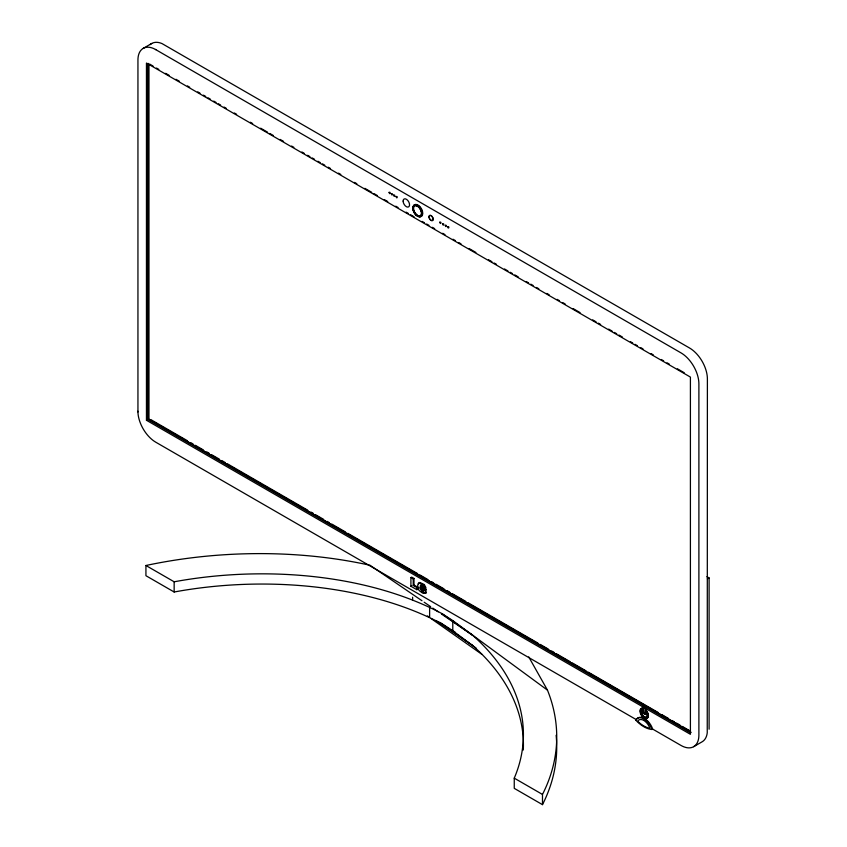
<?xml version="1.0" encoding="UTF-8"?>
<svg xmlns="http://www.w3.org/2000/svg" width="847" height="847" viewBox="0 0 847 847"><rect width="100%" height="100%" fill="white"/><g stroke="black" fill="none" stroke-linecap="round" stroke-linejoin="round"><path stroke-width="1.27" d="M418.513 584.112L418.894 583.181A4.584 2.647 60 0 1 419.921 582.482L424.315 584.546L425.956 587.702L422.971 587.299L421.287 585.351A2.075 1.196 60 0 0 420.43 585.436L420.091 588.39L421.33 590.475A3.452 1.99 60 0 0 422.462 591.037L424.019 590.634L423.204 590.613A3.452 1.99 60 0 1 422.071 590.052L420.832 587.966L421.171 585.002A2.075 1.196 60 0 1 422.028 584.917L422.399 585.097M143.185 48.406L151.687 43.493M146.457 420.271L690.411 734.317L690.411 377.084L146.457 63.038L146.457 420.271L147.823 419.487L642.534 705.106M148.5 63.43L148.5 419.096L690.284 731.501M410.911 577.559L411.653 577.125L413.982 578.469L413.982 585.033L417.613 587.13L417.613 589.268L416.872 589.703L410.911 586.262L410.911 577.559L413.241 578.903L413.982 578.469M410.911 586.262L411.653 585.828M413.241 578.903L413.241 585.457L413.982 585.033M413.241 585.457L416.872 587.553L417.613 587.13M422.494 586.272L423.235 585.838M424.019 589.819L423.278 590.243L421.721 589.343L421.721 587.532L422.462 587.109L426.062 589.184L426.062 592.9L425.321 593.323L422.621 593.091L419.424 590.793A4.33 2.499 60 0 1 418.365 589.099L417.645 585.796L418.153 583.615A4.584 2.647 60 0 1 419.18 582.905L423.574 584.981L425.215 588.125M422.971 587.299L423.521 586.325M421.721 589.343L422.462 588.919M421.721 587.532L425.321 589.618L426.062 589.184M707.393 578.924L709.098 577.94L709.098 729.214M646.028 714.212L642.704 712.295L642.704 709.331L641.867 709.68A4.362 2.52 60 0 0 641.867 714.72A4.362 2.52 60 0 0 646.219 717.229A4.362 2.52 60 0 0 646.219 712.2C644.493 708.187 648.791 718.754 642.365 712.486L642.704 704.609L646.028 706.525L646.399 710.389A5.717 3.303 60 0 1 647.881 717.621A5.717 3.303 60 0 1 642.365 716.139M642.841 712.211L643.18 705.424L643.18 712.02L642.365 712.486M642.704 704.609L642.704 708.092L642.026 708.251A5.717 3.303 60 0 0 640.946 714.667A5.717 3.303 60 0 0 647.14 718.245A5.717 3.303 60 0 0 646.06 710.58L646.028 709.998M645.552 706.8L645.213 713.587L645.213 707.001L646.028 706.525M652.688 729.098L652.01 729.489A28.893 16.686 60 0 1 635.684 720.066L636.372 719.675A12.832 7.411 60 0 1 644.525 718.5A12.832 7.411 60 0 1 652.688 729.098L680.988 745.434A25.325 14.621 60 0 0 698.891 735.101L698.891 383.892A25.325 14.621 60 0 0 680.988 352.871L155.435 49.454M693.651 746.694L702.152 741.781A25.325 14.621 60 0 0 707.245 732.803L707.393 378.98A25.325 14.621 60 0 0 689.49 347.969L162.01 43.578A25.325 14.621 60 0 0 150.141 44.637M642.704 709.331L642.206 709.49A4.362 2.52 60 0 0 642.206 714.519A4.362 2.52 60 0 0 646.557 717.038A4.362 2.52 60 0 0 646.557 711.999L646.028 711.226M425.088 593.016L426.062 592.9M642.704 708.092L642.365 708.05A5.717 3.303 60 0 0 640.48 712.211M423.362 592.667L424.231 592.942M155.848 49.655L153.519 48.48A25.325 14.621 60 0 0 137.945 59.999L137.945 411.949M149.644 64.086L153.074 66.077M156.515 68.056L158.802 69.38M165.673 73.34L169.104 75.319M175.975 79.29L179.405 81.27M187.42 85.896L189.707 87.22M197.722 91.847L200.008 93.17M203.449 95.15L205.736 96.473M208.023 97.797L210.31 99.12M213.751 101.1L216.038 102.423M218.325 103.747L220.612 105.06M224.053 107.05L226.34 108.374M234.354 112.99L236.641 114.313M250.373 122.243L252.671 123.567M260.675 128.193L267.546 132.164M269.833 133.487L273.274 135.467M280.145 139.427L283.576 141.417M291.59 146.044L293.877 147.357M301.892 151.984L304.179 153.307M307.609 155.287L309.907 156.61M312.194 157.934L314.481 159.257M317.911 161.237L320.208 162.56M322.495 163.884L324.782 165.207M328.223 167.187L330.51 168.511M338.525 173.137L340.812 174.461M354.544 182.391L356.841 183.714M364.845 188.341L371.717 192.301M374.003 193.624L377.444 195.604M384.305 199.574L387.746 201.554M395.761 206.181L398.048 207.504M406.062 212.131L408.349 213.455M410.636 214.767L414.067 216.758M422.081 221.385L424.379 222.708M426.666 224.021L428.953 225.344M432.383 227.324L434.68 228.648M442.685 233.274L444.982 234.598M452.997 239.225L455.284 240.548M458.714 242.528L461.001 243.851M469.016 248.478L475.887 252.448M488.475 259.711L491.916 261.691M494.203 263.015L496.49 264.338M504.505 268.965L507.935 270.945M510.222 272.268L512.52 273.592M514.807 274.915L518.237 276.895M526.252 281.522L528.539 282.845M530.836 284.168L533.123 285.492M536.553 287.472L538.84 288.795M546.855 293.422L549.152 294.745M557.157 299.362L559.454 300.685M562.884 302.675L565.171 303.988M573.186 308.615L580.057 312.585M592.646 319.859L596.076 321.839M598.374 323.162L600.661 324.486M608.675 329.102L612.106 331.092M614.393 332.416L616.69 333.729M618.977 335.052L622.407 337.042M630.422 341.669L632.709 342.982M634.996 344.305L637.293 345.629M640.724 347.609L643.011 348.932M651.025 353.559L653.312 354.882M661.327 359.509L663.614 360.833M667.055 362.812L669.342 364.136M677.356 368.763L684.228 372.722M706.917 576.68L709.098 577.94M150.692 419.53L187.356 440.694M190.797 442.674L193.084 443.997M195.382 445.321L203.396 449.948M206.837 451.938L209.124 453.261M211.422 454.585L219.437 459.212M221.734 460.535L225.164 462.526M227.462 463.838L307.662 510.148M311.093 512.128L313.39 513.451M315.677 514.775L323.692 519.402M327.133 521.392L329.43 522.715M331.717 524.039L345.47 531.969M347.757 533.292L417.645 573.641M419.932 574.965L427.957 579.602M431.388 581.582L433.685 582.905M435.972 584.229L443.997 588.856M447.428 590.846L449.725 592.169M452.012 593.493L465.765 601.423M468.052 602.746L537.94 643.095M540.238 644.419L548.253 649.056M551.693 651.036L553.98 652.359M556.278 653.683L570.02 661.623M572.307 662.947L586.06 670.877M588.347 672.2L658.235 712.549M661.676 714.54L668.548 718.51M671.989 720.49L674.276 721.813M676.573 723.137L680.003 725.117M682.301 726.44L690.316 731.077M148.5 419.096L691.088 732.359M642.365 704.799L645.689 706.726L645.689 714.413M645.965 707.086L690.623 732.877M642.841 705.625L645.213 707.001M643.18 712.02L645.552 713.386M636.372 719.675L155.816 442.229A25.325 14.621 60 0 1 138.061 414.003L137.902 411.219M427.354 615.917L429.62 617.23L429.62 607.024M454.955 632.042L439.625 622.291M476.078 648.071L441.806 623.752A278.811 157.838 -3 0 0 174.154 592L145.928 575.706L145.928 565.5L174.154 581.794A278.811 157.849 -3 0 1 441.806 613.524L452.785 620.576L547.469 690.136A317.233 194.598 0.6 0 1 542.482 794.444L542.482 804.65L514.256 788.356L514.256 778.149A278.885 171.825 0.8 0 0 472.88 635.472L441.806 613.524M514.256 778.149L542.482 794.444M421.711 591.757L422.346 592.159M421.975 600.735L369.991 565.245A317.233 180.919 -3.1 0 0 145.928 565.5M424.146 602.206L430.647 606.643M432.806 608.125L438.227 611.82M441.478 614.033L472.88 635.472M436.057 620.607L472.891 645.721A278.885 171.772 0.8 0 1 523.287 750.029M431.303 618.712L481.858 654.318M472.891 645.721L452.785 630.782L452.785 620.576M528.74 656.901L547.469 690.136M418.651 587.373L418.852 588.03M425.321 589.618L425.321 593.323M423.278 590.243L423.278 591.068M416.872 587.553L416.872 589.703M412.616 597.209L412.616 599.761M174.154 581.794L174.154 592M148.839 64.552L148.839 418.894M147.823 63.578L147.823 419.487M413.241 207.801A6.734 3.886 60 0 1 418.831 205.609A6.734 3.886 60 0 1 422.473 215.011A6.734 3.886 60 0 1 415.623 213.931M416.502 205.08A6.331 3.653 60 0 1 422.071 214.185A6.331 3.653 60 0 1 415.094 213.497A6.331 3.653 60 0 1 415.422 204.974M635.684 720.066A12.832 7.411 60 0 1 643.847 718.891A12.832 7.411 60 0 1 652.01 729.489M641.528 714.91A5.717 3.303 60 0 1 640.883 713.576M556.13 735.281A317.223 194.281 0.6 0 1 542.482 804.65M389.091 192.354C389.609 195.699 391.409 191.613 389.091 192.354M391.346 193.688C391.843 197.033 393.696 192.978 391.346 193.688M393.675 195.085C394.204 198.431 396.004 194.344 393.675 195.085M396.1 196.515C396.629 199.871 398.429 195.773 396.1 196.515M439.826 222.189C440.345 225.546 442.145 221.448 439.826 222.189M442.642 223.852C443.172 227.208 444.971 223.121 442.642 223.852M445.257 225.302C445.787 228.648 447.587 224.561 445.257 225.302M447.735 226.742C448.254 230.088 450.064 226.001 447.735 226.742M429.048 216.832A2.88 1.662 60 0 0 432.108 220.633A2.88 1.662 60 0 0 432.108 216.557A2.88 1.662 60 0 0 429.048 216.832A2.859 1.652 60 0 0 432.097 220.612A2.859 1.652 60 0 0 432.097 216.567A2.859 1.652 60 0 0 429.069 216.843M403.119 201.099A4.553 2.626 60 0 0 407.947 207.102A4.553 2.626 60 0 0 407.947 200.665A4.553 2.626 60 0 0 403.119 201.099M413.516 208.351A5.865 3.388 60 0 0 419.731 216.091A5.865 3.388 60 0 0 419.731 207.79A5.865 3.388 60 0 0 413.516 208.351M412.902 207.991A6.734 3.886 60 0 0 420.038 216.874A6.734 3.886 60 0 0 420.038 207.356A6.734 3.886 60 0 0 412.902 207.991M412.849 208.351A6.331 3.653 60 0 0 419.561 216.705A6.331 3.653 60 0 0 419.561 207.759A6.331 3.653 60 0 0 412.849 208.351M413.177 208.542A5.865 3.388 60 0 0 419.392 216.281A5.865 3.388 60 0 0 419.392 207.991A5.865 3.388 60 0 0 413.177 208.542M643.773 720.416A9.73 5.611 60 0 0 637.653 721.21A26.681 15.405 60 0 0 649.893 728.272A9.73 5.611 60 0 0 643.773 720.416"/></g></svg>
